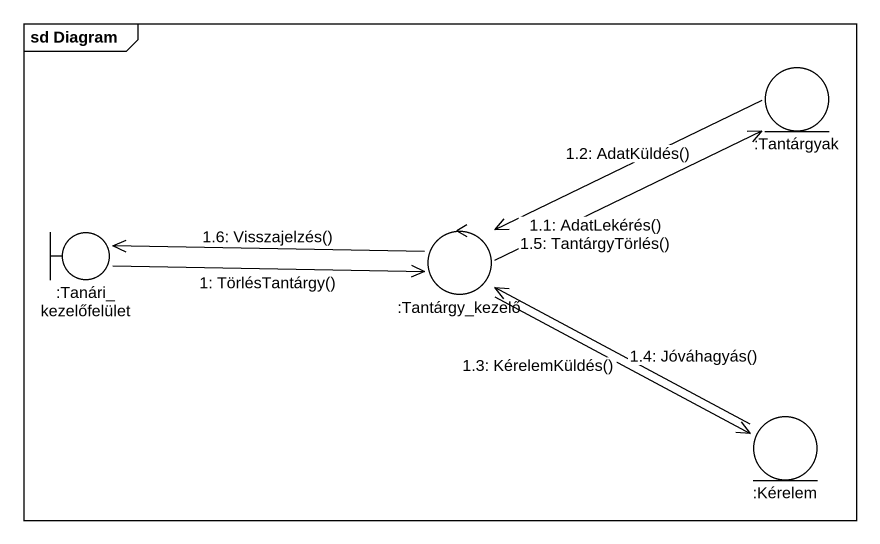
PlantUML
@startuml
mainframe sd Diagram
entity ":Tantárgyak" as Tantárgyak
boundary ":Tanári_kezelőfelület" as Tanári_kezelőfelület
control ":Tantárgy_kezelő" as Tantárgy_kezelő
entity ":Kérelem" as Kérelem
Tanári_kezelőfelület -right-> Tantárgy_kezelő : 1: TörlésTantárgy()
Tantárgy_kezelő -right-> Tantárgyak : 1.1: AdatLekérés()\n1.5: TantárgyTörlés()
Tantárgyak -left-> Tantárgy_kezelő : 1.2: AdatKüldés()
Tantárgy_kezelő -right-> Kérelem : 1.3: KérelemKüldés()
Kérelem -left-> Tantárgy_kezelő : 1.4: Jóváhagyás()
Tantárgy_kezelő -left-> Tanári_kezelőfelület : 1.6: Visszajelzés()
@enduml
